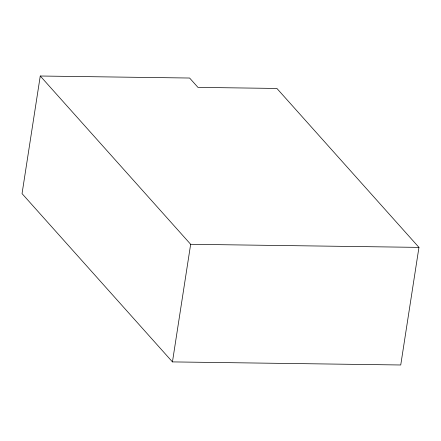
<?xml version="1.0" encoding="UTF-8"?>
<svg xmlns="http://www.w3.org/2000/svg" width="441" height="441" viewBox="0 0 441 441"><rect width="100%" height="100%" fill="white"/><g stroke="black" fill="none" stroke-linecap="round" stroke-linejoin="round"><path stroke-width="0.66" d="M40.258 76.012L22.05 193.621L172.448 361.901L400.742 364.988L418.95 247.379L276.904 88.448L197.959 87.379L189.602 78.029L40.258 76.012L190.655 244.292L418.95 247.379M172.448 361.901L190.655 244.292"/></g></svg>
